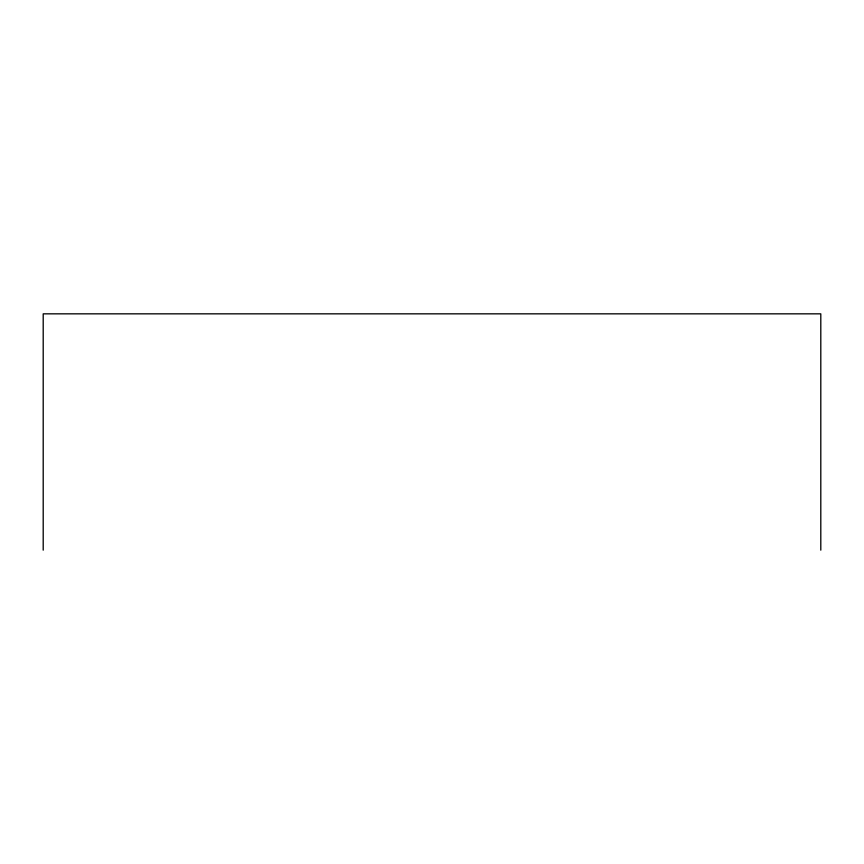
<?xml version="1.0" encoding="UTF-8"?>
<svg xmlns="http://www.w3.org/2000/svg" width="864" height="864" viewBox="0 0 864 864"><rect width="100%" height="100%" fill="white"/><g stroke="black" fill="none" stroke-linecap="round" stroke-linejoin="round"><path stroke-width="1.3" d="M820.8 550.163L820.8 313.837L43.2 313.837L43.2 550.163"/></g></svg>
